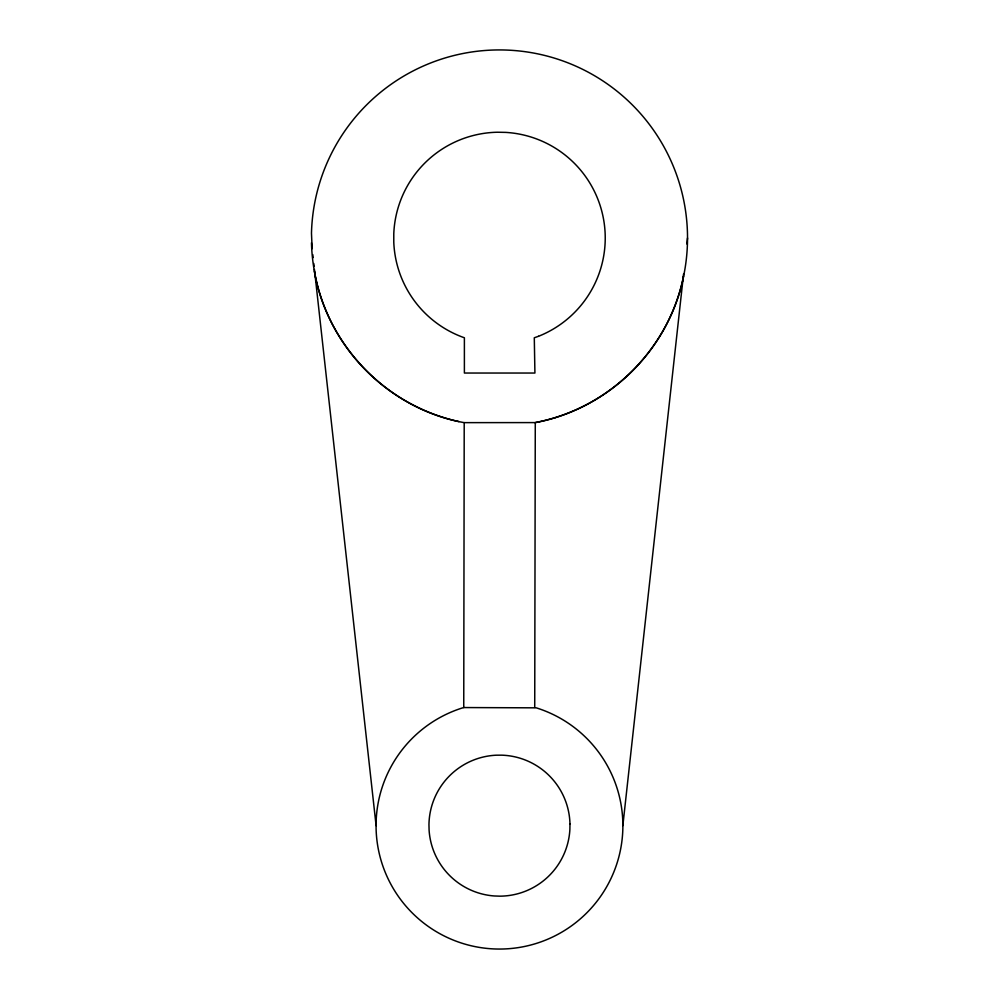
<?xml version="1.0" encoding="UTF-8"?>
<svg xmlns="http://www.w3.org/2000/svg" width="999" height="999" viewBox="0 0 999 999"><rect width="100%" height="100%" fill="white"/><g stroke="black" fill="none" stroke-linecap="round" stroke-linejoin="round"><path stroke-width="1.5" d="M463.748 707.554L536.263 707.841A123.414 123.414 0 0 1 622.764 820.454L622.877 826.76A123.414 123.414 0 0 1 499.937 949.05A123.414 123.414 0 0 1 376.074 827.684L376.136 821.378A123.414 123.414 0 0 1 461.788 708.129L463.748 707.554L464.21 422.639C389.36 409.453 327.01 346.341 314.423 271.428M534.727 707.404L535.277 422.589A188.049 188.049 0 0 0 686.188 215.622A188.049 188.049 0 0 0 490.671 50.137A188.049 188.049 0 0 0 311.476 233.179L312.138 248.714M622.852 825.636L683.566 273.963M686.862 243.981L687.524 237.987M683.603 276.136C669.405 348.926 608.229 409.315 535.277 422.589L464.21 422.639M553.921 417.982L554.795 417.782M312.799 254.645L313.124 257.605M313.786 263.536L314.111 266.496M314.435 269.455L376.099 825.636M458.966 421.615A188.049 188.049 0 0 1 311.476 242.782M569.967 823.863L569.88 829.47A70.517 70.517 0 0 1 499.85 896.165L494.243 895.966A70.517 70.517 0 0 1 429.095 830.219L428.958 824.612A70.517 70.517 0 0 1 496.291 755.194L501.898 755.169A70.517 70.517 0 0 1 569.967 823.863M538.486 336.301L534.29 337.774L534.915 373.039L464.385 373.039L464.385 337.774A105.782 105.782 0 0 1 393.781 242.195L393.781 233.778A105.782 105.782 0 0 1 497.365 132.23L505.781 132.392A105.782 105.782 0 0 1 538.486 336.301"/></g></svg>
